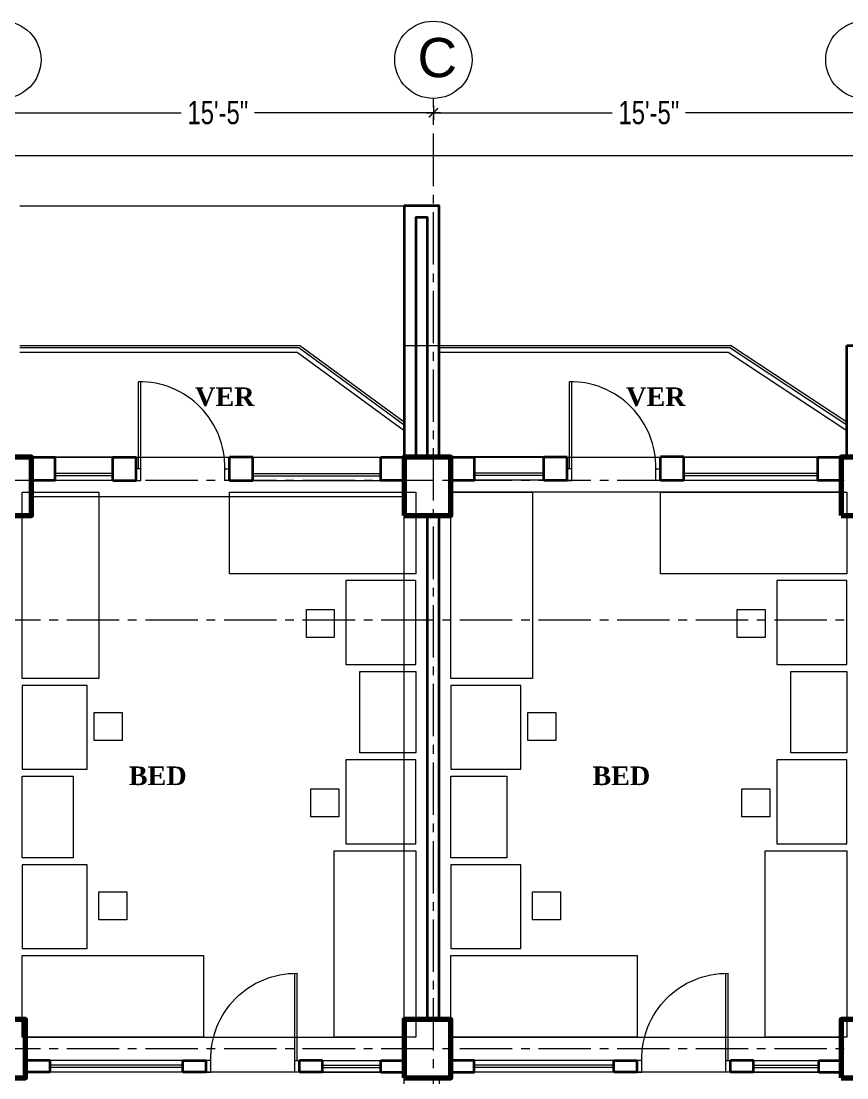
# Model space of a CAD drawing. Header units: feet. Extents: x 25261344 to 25389498, y 30010528 to 30074588.
# Drawn here: x 25380708.3 to 25381062.7, y 30072579.2 to 30073033 of the extents above; entities that cross this region are included whole.
import ezdxf

# ---------------------------------------------------------------- set-up
doc = ezdxf.new("R2010")
doc.units = ezdxf.units.FT
doc.header["$LTSCALE"] = 30
doc.header["$MEASUREMENT"] = 0
doc.header["$PDMODE"] = 32
doc.header["$PDSIZE"] = 15
doc.linetypes.add('CENTER2', pattern=[1.125, 0.75, -0.125, 0.125, -0.125])
doc.linetypes.add('DASHED', pattern=[0.75, 0.5, -0.25])
doc.layers.get('0').update_dxf_attribs({"lineweight": 5})
for name, color, linetype, lineweight in [('Column', 1, 'Continuous', 80), ('Dim-1', 7, 'Continuous', 9), ('Door', 32, 'Continuous', 5), ('Furnitures', 251, 'Continuous', 9), ('GRADE BEAM', 2, 'Continuous', 20), ('grid text', 252, 'CENTER2', 9), ('line 2', 7, 'Continuous', 13), ('rail', 224, 'Continuous', 9), ('TEXT', 7, 'Continuous', 18), ('WALL', 7, 'Continuous', 35), ('WIN', 142, 'Continuous', 20)]:
    doc.layers.add(name, color=color, linetype=linetype, lineweight=lineweight)
doc.styles.add('RomanS', font='swissl.ttf')
doc.styles.get("Standard").update_dxf_attribs({"font": 'timesbd.ttf'})
doc.styles.add('SWIS_LT', font='swisscl.ttf')
doc.dimstyles.new('dim-02', dxfattribs={"dimtxt": 8, "dimasz": 3, "dimexe": 3, "dimexo": 3, "dimgap": 2, "dimtad": 0, "dimdec": 0, "dimzin": 0, "dimdsep": 46, "dimlunit": 4, "dimtxsty": 'SWIS_LT', "dimblk": 'ARCHTICK', "dimcen": 2, "dimdle": 3, "dimclrd": 256, "dimclre": 256, "dimclrt": 256, "dimadec": 0, "dimazin": 0, "dimtfac": 1, "dimtdec": 0, "dimtix": 1, "dimtmove": 0, "dimatfit": 3, "dimfxl": 0, "dimfrac": 2, "dimtolj": 1, "dimtzin": 1, "dimlwd": -1, "dimarcsym": 0})

# ---------------------------------------------------------------- blocks, each defined once
blk = doc.blocks.new('FG')
at = {"layer": 'Door'}
for p, q in [((-2, -5), (-2, -42.39)), ((-1, -5), (-1, -42.39))]:
    blk.add_line(p, q, dxfattribs=at)
for points in [[(-40, 0), (-38, 0), (-38, -5), (-40, -5)], [(0, 0), (-2, 0), (-2, -5), (0, -5)]]:
    blk.add_lwpolyline(points, dxfattribs=at)
blk.add_arc((-1.44, -5.83), 36.57, 178.7054, 270.6905, dxfattribs=at)
blk = doc.blocks.new('_ArchTick')
at = {"color": 0, "linetype": 'ByBlock', "const_width": 0.15}
blk.add_lwpolyline([(-0.5, -0.5), (0.5, 0.5)], dxfattribs=at)
blk = doc.blocks.new('*D118')
for p, q in [((25359788.96, 30072993.65), (25359868.77, 30072993.65)), ((25359979.96, 30072993.65), (25359900.14, 30072993.65))]:
    blk.add_line(p, q)
at = {"lineweight": -2}
for p, q in [((25359791.96, 30072996.78), (25359791.96, 30072990.65)), ((25359976.96, 30072996.78), (25359976.96, 30072990.65))]:
    blk.add_line(p, q, dxfattribs=at)
at = {"layer": 'Defpoints', "color": 0}
for p in [(25359791.96, 30072999.78), (25359976.96, 30072999.78), (25359976.96, 30072993.65)]:
    blk.add_point(p, dxfattribs=at)
at = {"xscale": 4, "yscale": 4, "zscale": 4, "rotation": 180}
blk.add_blockref('_ArchTick', (25359791.96, 30072993.65), dxfattribs=at)
at = {"xscale": 4, "yscale": 4, "zscale": 4}
blk.add_blockref('_ArchTick', (25359976.96, 30072993.65), dxfattribs=at)
at = {"insert": (25359884.46, 30072993.65), "char_height": 10, "attachment_point": 5, "style": 'SWIS_LT'}
blk.add_mtext('\\A1;15\'-5"', dxfattribs=at)
blk = doc.blocks.new('*D119')
for p, q in [((25359973.96, 30072993.65), (25360053.77, 30072993.65)), ((25360164.96, 30072993.65), (25360085.14, 30072993.65))]:
    blk.add_line(p, q)
at = {"lineweight": -2}
for p, q in [((25359976.96, 30072996.78), (25359976.96, 30072990.65)), ((25360161.96, 30072996.78), (25360161.96, 30072990.65))]:
    blk.add_line(p, q, dxfattribs=at)
at = {"layer": 'Defpoints', "color": 0}
for p in [(25359976.96, 30072999.78), (25360161.96, 30072999.78), (25360161.96, 30072993.65)]:
    blk.add_point(p, dxfattribs=at)
at = {"xscale": 4, "yscale": 4, "zscale": 4, "rotation": 180}
blk.add_blockref('_ArchTick', (25359976.96, 30072993.65), dxfattribs=at)
at = {"xscale": 4, "yscale": 4, "zscale": 4}
blk.add_blockref('_ArchTick', (25360161.96, 30072993.65), dxfattribs=at)
at = {"insert": (25360069.46, 30072993.65), "char_height": 10, "attachment_point": 5, "style": 'SWIS_LT'}
blk.add_mtext('\\A1;15\'-5"', dxfattribs=at)
blk = doc.blocks.new('*D174')
at = {"layer": 'Defpoints', "color": 0}
for p in [(25381961.68, 30072975.34), (25380507.68, 30072893.7), (25381961.68, 30072785.7)]:
    blk.add_point(p, dxfattribs=at)
at = {"layer": 'Dim-1'}
for p, q in [((25380504.68, 30072975.34), (25381219.23, 30072975.34)), ((25381964.68, 30072975.34), (25381250.13, 30072975.34))]:
    blk.add_line(p, q, dxfattribs=at)
at = {"layer": 'Dim-1', "lineweight": -2}
for p, q in [((25380507.68, 30072965.34), (25380507.68, 30072978.34)), ((25381961.68, 30072965.34), (25381961.68, 30072978.34))]:
    blk.add_line(p, q, dxfattribs=at)
at = {"layer": 'Dim-1', "xscale": 3, "yscale": 3, "zscale": 3, "rotation": 180}
blk.add_blockref('_ArchTick', (25380507.68, 30072975.34), dxfattribs=at)
at = {"layer": 'Dim-1', "xscale": 3, "yscale": 3, "zscale": 3}
blk.add_blockref('_ArchTick', (25381961.68, 30072975.34), dxfattribs=at)
at = {"layer": 'Dim-1', "insert": (25381234.68, 30072975.34), "char_height": 8, "attachment_point": 5, "style": 'SWIS_LT'}
blk.add_mtext('\\A1;121\'-2"', dxfattribs=at)
blk = doc.blocks.new('*D175')
at = {"layer": 'Defpoints', "color": 0}
for p in [(25380692.68, 30072953.7), (25380465.12, 30072113.7), (25381432.68, 30072113.7)]:
    blk.add_point(p, dxfattribs=at)
at = {"layer": 'Dim-1'}
for p, q in [((25380465.12, 30072956.7), (25380465.12, 30072540.9)), ((25380465.12, 30072110.7), (25380465.12, 30072526.5))]:
    blk.add_line(p, q, dxfattribs=at)
at = {"layer": 'Dim-1', "lineweight": -2}
for p, q in [((25380475.12, 30072953.7), (25380462.12, 30072953.7)), ((25380475.12, 30072113.7), (25380462.12, 30072113.7))]:
    blk.add_line(p, q, dxfattribs=at)
at = {"layer": 'Dim-1', "xscale": 3, "yscale": 3, "zscale": 3}
for p, rotation in [((25380465.12, 30072953.7), 90), ((25380465.12, 30072113.7), 270)]:
    blk.add_blockref('_ArchTick', p, dxfattribs=dict(at, rotation=rotation))
at = {"layer": 'Dim-1', "insert": (25380465.12, 30072533.7), "char_height": 8, "attachment_point": 5, "rotation": 90, "style": 'SWIS_LT'}
blk.add_mtext("\\A1;70'", dxfattribs=at)
blk = doc.blocks.new('T B')
at = {"layer": 'GRADE BEAM'}
for points in [[(25352618.54, 30069446.57), (25352633.54, 30069446.57), (25352633.54, 30069398.57), (25352618.54, 30069398.57)], [(25352618.54, 30069398.57), (25352618.54, 30069381.57), (25352458.54, 30069381.57), (25352458.54, 30069398.57)], [(25352806.04, 30069398.57), (25352806.04, 30069383.57), (25352638.54, 30069383.57), (25352638.54, 30069398.57)], [(25352618.54, 30069373.57), (25352633.54, 30069373.57), (25352633.54, 30069157.07), (25352618.54, 30069157.07)], [(25352618.54, 30069149.57), (25352618.54, 30069134.57), (25352456.04, 30069134.57), (25352456.04, 30069149.57)], [(25352806.04, 30069149.57), (25352806.04, 30069134.57), (25352638.54, 30069134.57), (25352638.54, 30069149.57)], [(25352618.54, 30069132.07), (25352633.54, 30069132.07), (25352633.54, 30069041.07), (25352618.54, 30069041.07)]]:
    blk.add_lwpolyline(points, close=True, dxfattribs=at)
blk = doc.blocks.new('COL2')
at = {"layer": 'Column'}
for points in [[(165, -25), (185, -25), (185, 0), (165, 0)], [(345, -25), (365, -25), (365, 0), (345, 0)], [(532.5, -25), (552.5, -25), (552.5, 0), (532.5, 0)], [(162.5, -266.5), (182.5, -266.5), (182.5, -241.5), (162.5, -241.5)], [(345, -266.5), (365, -266.5), (365, -241.5), (345, -241.5)], [(532.5, -266.5), (552.5, -266.5), (552.5, -241.5), (532.5, -241.5)]]:
    blk.add_lwpolyline(points, close=True, dxfattribs=at)
at = {"layer": 'GRADE BEAM'}
blk.add_blockref('T B', (-25352273.54, -30069398.57), dxfattribs=at)
blk = doc.blocks.new('DGFGSDFG')
at = {"layer": 'grid text'}
for p, q in [((25359976.96, 30072118.41), (25359976.96, 30072999.78)), ((25361090.85, 30072835.7), (25359529.41, 30072835.7)), ((25361090.85, 30072775.7), (25359529.41, 30072775.7)), ((25361090.85, 30072591.7), (25359529.41, 30072591.7))]:
    blk.add_line(p, q, dxfattribs=at)
at = {"layer": 'grid text', "linetype": 'Continuous'}
for centre in [(25359791.96, 30073016.37), (25359976.96, 30073016.37), (25360161.96, 30073016.37)]:
    blk.add_circle(centre, 16.59, dxfattribs=at)
at = {"layer": 'grid text', "insert": (25359970.15, 30073025.74), "char_height": 16.842, "attachment_point": 1, "style": 'RomanS'}
blk.add_mtext_dynamic_manual_height_columns('{\\C256;C}', width=25.401, gutter_width=84.21, heights=[32.6], dxfattribs=at)
for base, p1, p2, picture, middle in [((25359976.96, 30072993.65), (25359791.96, 30072999.78), (25359976.96, 30072999.78), '*D118', (25359884.46, 30072993.65)), ((25360161.96, 30072993.65), (25359976.96, 30072999.78), (25360161.96, 30072999.78), '*D119', (25360069.46, 30072993.65))]:
    dim = blk.add_linear_dim(base=base, p1=p1, p2=p2, dimstyle='dim-02', override={"dimtxt": 10, "dimtmove": 1, "dimfxl": 10})
    dim.commit()
    dim.dimension.update_dxf_attribs({"geometry": picture, "text_midpoint": middle})

msp = doc.modelspace()

# ---------------------------------------------------------------- linework, layer by layer
at = {"layer": 'Furnitures'}
for points in [[(25380708.68, 30072750.7), (25380708.68, 30072830.7), (25380741.56, 30072830.7), (25380741.56, 30072750.7)], [(25380797.68, 30072830.7), (25380877.68, 30072830.7), (25380877.68, 30072795.7), (25380797.68, 30072795.7)], [(25380892.68, 30072750.7), (25380892.68, 30072830.7), (25380927.68, 30072830.7), (25380927.68, 30072750.7)], [(25380982.68, 30072830.7), (25381062.68, 30072830.7), (25381062.68, 30072795.7), (25380982.68, 30072795.7)], [(25380877.68, 30072792.7), (25380847.68, 30072792.7), (25380847.68, 30072756.7), (25380877.68, 30072756.7)], [(25381062.68, 30072792.7), (25381032.68, 30072792.7), (25381032.68, 30072756.7), (25381062.68, 30072756.7)], [(25380830.67, 30072780.31), (25380842.67, 30072780.31), (25380842.67, 30072768.31), (25380830.67, 30072768.31)], [(25381015.67, 30072780.31), (25381027.67, 30072780.31), (25381027.67, 30072768.31), (25381015.67, 30072768.31)], [(25380877.68, 30072718.7), (25380853.68, 30072718.7), (25380853.68, 30072753.7), (25380877.68, 30072753.7)], [(25381062.68, 30072718.7), (25381038.68, 30072718.7), (25381038.68, 30072753.7), (25381062.68, 30072753.7)], [(25380708.68, 30072711.7), (25380736.56, 30072711.7), (25380736.56, 30072747.7), (25380708.68, 30072747.7)], [(25380892.68, 30072711.7), (25380922.68, 30072711.7), (25380922.68, 30072747.7), (25380892.68, 30072747.7)], [(25380751.58, 30072724.08), (25380739.58, 30072724.08), (25380739.58, 30072736.08), (25380751.58, 30072736.08)], [(25380937.7, 30072724.08), (25380925.7, 30072724.08), (25380925.7, 30072736.08), (25380937.7, 30072736.08)], [(25380877.68, 30072715.7), (25380847.68, 30072715.7), (25380847.68, 30072679.7), (25380877.68, 30072679.7)], [(25381062.68, 30072715.7), (25381032.68, 30072715.7), (25381032.68, 30072679.7), (25381062.68, 30072679.7)], [(25380708.68, 30072708.7), (25380730.56, 30072708.7), (25380730.56, 30072673.7), (25380708.68, 30072673.7)], [(25380708.68, 30072708.7), (25380730.56, 30072708.7), (25380730.56, 30072673.7), (25380708.68, 30072673.7)], [(25380892.68, 30072708.7), (25380916.68, 30072708.7), (25380916.68, 30072673.7), (25380892.68, 30072673.7)], [(25380892.68, 30072708.7), (25380916.68, 30072708.7), (25380916.68, 30072673.7), (25380892.68, 30072673.7)], [(25380832.66, 30072703.31), (25380844.66, 30072703.31), (25380844.66, 30072691.31), (25380832.66, 30072691.31)], [(25381017.66, 30072703.31), (25381029.66, 30072703.31), (25381029.66, 30072691.31), (25381017.66, 30072691.31)], [(25380877.68, 30072676.7), (25380877.68, 30072596.7), (25380842.68, 30072596.7), (25380842.68, 30072676.7)], [(25381062.68, 30072676.7), (25381062.68, 30072596.7), (25381027.68, 30072596.7), (25381027.68, 30072676.7)], [(25380708.68, 30072634.7), (25380736.56, 30072634.7), (25380736.56, 30072670.7), (25380708.68, 30072670.7)], [(25380892.68, 30072634.7), (25380922.68, 30072634.7), (25380922.68, 30072670.7), (25380892.68, 30072670.7)], [(25380753.57, 30072647.08), (25380741.57, 30072647.08), (25380741.57, 30072659.08), (25380753.57, 30072659.08)], [(25380939.7, 30072647.08), (25380927.7, 30072647.08), (25380927.7, 30072659.08), (25380939.7, 30072659.08)], [(25380786.56, 30072596.7), (25380708.68, 30072596.7), (25380708.68, 30072631.7), (25380786.56, 30072631.7)], [(25380972.68, 30072596.7), (25380892.68, 30072596.7), (25380892.68, 30072631.7), (25380972.68, 30072631.7)]]:
    msp.add_lwpolyline(points, close=True, dxfattribs=at)
at = {"layer": 'line 2', "linetype": 'DASHED', "ltscale": 20}
msp.add_line((25380707.68, 30072953.7), (25380872.68, 30072953.7), dxfattribs=at)
at = {"layer": 'line 2'}
for p, q in [((25380707.68, 30072893.7), (25380827.68, 30072893.7)), ((25380872.68, 30072860.7), (25380827.68, 30072893.7)), ((25380887.68, 30072893.7), (25381012.68, 30072893.7)), ((25381062.68, 30072860.7), (25381012.68, 30072893.7))]:
    msp.add_line(p, q, dxfattribs=at)
at = {"layer": 'rail'}
for p, q in [((25380827.38, 30072892.7), (25380707.68, 30072892.7)), ((25380826.78, 30072890.7), (25380707.68, 30072890.7)), ((25380872.68, 30072857.1), (25380826.78, 30072890.7)), ((25380872.68, 30072859.5), (25380827.38, 30072892.7)), ((25381012.38, 30072892.7), (25380887.68, 30072892.7)), ((25381011.78, 30072890.7), (25380887.68, 30072890.7)), ((25381062.68, 30072857.1), (25381011.78, 30072890.7)), ((25381062.68, 30072859.5), (25381012.38, 30072892.7))]:
    msp.add_line(p, q, dxfattribs=at)
at = {"layer": 'WALL', "ltscale": 10}
for p, q in [((25381062.68, 30072845.7), (25381062.68, 30072893.7)), ((25381062.68, 30072893.7), (25381077.68, 30072893.7)), ((25380747.68, 30072845.7), (25380757.68, 30072845.7)), ((25380797.68, 30072835.7), (25380797.68, 30072845.7)), ((25380807.68, 30072845.7), (25380797.68, 30072845.7)), ((25380807.68, 30072835.7), (25380807.68, 30072845.7)), ((25380932.68, 30072845.82), (25380942.68, 30072845.82)), ((25380982.68, 30072835.82), (25380982.68, 30072845.82)), ((25380992.68, 30072845.82), (25380982.68, 30072845.82)), ((25380992.68, 30072835.82), (25380992.68, 30072845.82)), ((25380747.68, 30072835.7), (25380757.68, 30072835.7)), ((25380797.68, 30072835.7), (25380807.68, 30072835.7)), ((25380932.68, 30072835.82), (25380942.68, 30072835.82)), ((25380982.68, 30072835.82), (25380992.68, 30072835.82)), ((25380882.68, 30072604.2), (25380882.68, 30072820.7)), ((25380887.68, 30072604.2), (25380887.68, 30072820.7)), ((25380720.68, 30072586.7), (25380710.18, 30072586.7)), ((25380720.68, 30072581.7), (25380720.68, 30072586.7)), ((25380777.68, 30072581.7), (25380777.68, 30072586.7)), ((25380777.68, 30072586.7), (25380787.68, 30072586.7)), ((25380787.68, 30072581.7), (25380787.68, 30072586.7)), ((25380837.68, 30072586.7), (25380827.68, 30072586.7)), ((25380862.68, 30072586.7), (25380872.68, 30072586.7)), ((25380962.68, 30072581.7), (25380962.68, 30072586.7)), ((25380962.68, 30072586.7), (25380972.68, 30072586.7)), ((25380972.68, 30072581.7), (25380972.68, 30072586.7)), ((25381022.68, 30072586.7), (25381012.68, 30072586.7)), ((25381050.68, 30072586.7), (25381060.18, 30072586.7)), ((25380720.68, 30072581.7), (25380710.18, 30072581.7)), ((25380787.68, 30072581.7), (25380777.68, 30072581.7)), ((25380837.68, 30072581.7), (25380827.68, 30072581.7)), ((25380862.68, 30072581.7), (25380872.68, 30072581.7)), ((25380972.68, 30072581.7), (25380962.68, 30072581.7)), ((25381022.68, 30072581.7), (25381012.68, 30072581.7)), ((25381050.68, 30072581.7), (25381060.18, 30072581.7))]:
    msp.add_line(p, q, dxfattribs=at)
for points in [[(25380887.68, 30072845.7), (25380887.68, 30072953.7), (25380872.68, 30072953.7), (25380872.68, 30072845.7)], [(25380882.68, 30072845.7), (25380882.68, 30072948.7), (25380877.68, 30072948.7), (25380877.68, 30072845.7)], [(25380747.68, 30072835.7), (25380747.68, 30072845.7)], [(25380757.68, 30072835.7), (25380757.68, 30072845.7)], [(25380932.68, 30072835.82), (25380932.68, 30072845.82)], [(25380942.68, 30072835.82), (25380942.68, 30072845.82)], [(25380827.68, 30072581.7), (25380827.68, 30072586.7)], [(25380837.68, 30072581.7), (25380837.68, 30072586.7)], [(25380862.68, 30072581.7), (25380862.68, 30072586.7)], [(25380892.68, 30072581.7), (25380902.68, 30072581.7), (25380902.68, 30072586.7), (25380892.68, 30072586.7)], [(25381012.68, 30072581.7), (25381012.68, 30072586.7)], [(25381022.68, 30072581.7), (25381022.68, 30072586.7)], [(25381050.68, 30072581.7), (25381050.68, 30072586.7)]]:
    msp.add_lwpolyline(points, dxfattribs=at)
for points in [[(25380712.68, 30072845.7), (25380722.68, 30072845.7), (25380722.68, 30072835.7), (25380712.68, 30072835.7)], [(25380862.68, 30072845.7), (25380872.68, 30072845.7), (25380872.68, 30072835.7), (25380862.68, 30072835.7)], [(25380892.68, 30072845.7), (25380902.68, 30072845.7), (25380902.68, 30072835.7), (25380892.68, 30072835.7)], [(25381050.18, 30072845.7), (25381060.18, 30072845.7), (25381060.18, 30072835.7), (25381050.18, 30072835.7)]]:
    msp.add_lwpolyline(points, close=True, dxfattribs=at)
at = {"layer": 'WIN'}
for p, q in [((25380747.68, 30072845.7), (25380717.68, 30072845.7)), ((25380807.68, 30072845.7), (25380867.68, 30072845.7)), ((25380932.68, 30072845.82), (25380902.68, 30072845.82)), ((25380992.68, 30072845.82), (25381052.68, 30072845.82)), ((25380747.68, 30072838.7), (25380722.68, 30072838.7)), ((25380807.68, 30072838.7), (25380862.68, 30072838.7)), ((25380932.68, 30072838.82), (25380902.68, 30072838.82)), ((25380992.68, 30072838.82), (25381050.18, 30072838.82)), ((25380747.68, 30072835.7), (25380717.68, 30072835.7)), ((25380747.68, 30072837.7), (25380722.68, 30072837.7)), ((25380807.68, 30072837.7), (25380862.68, 30072837.7)), ((25380807.68, 30072835.7), (25380867.68, 30072835.7)), ((25380932.68, 30072837.82), (25380902.68, 30072837.82)), ((25380932.68, 30072835.82), (25380902.68, 30072835.82)), ((25380992.68, 30072837.82), (25381050.18, 30072837.82)), ((25380992.68, 30072835.82), (25381052.68, 30072835.82)), ((25380777.68, 30072586.7), (25380720.68, 30072586.7)), ((25380777.68, 30072584.7), (25380720.68, 30072584.7)), ((25380837.68, 30072586.7), (25380862.68, 30072586.7)), ((25380837.68, 30072584.7), (25380862.68, 30072584.7)), ((25380962.68, 30072586.7), (25380902.68, 30072586.7)), ((25380962.68, 30072584.7), (25380902.68, 30072584.7)), ((25381022.68, 30072586.7), (25381050.68, 30072586.7)), ((25381022.68, 30072584.7), (25381050.68, 30072584.7)), ((25380777.68, 30072583.7), (25380720.68, 30072583.7)), ((25380777.68, 30072581.7), (25380720.68, 30072581.7)), ((25380837.68, 30072583.7), (25380862.68, 30072583.7)), ((25380837.68, 30072581.7), (25380862.68, 30072581.7)), ((25380962.68, 30072583.7), (25380902.68, 30072583.7)), ((25380962.68, 30072581.7), (25380902.68, 30072581.7)), ((25381022.68, 30072583.7), (25381050.68, 30072583.7)), ((25381022.68, 30072581.7), (25381050.68, 30072581.7))]:
    msp.add_line(p, q, dxfattribs=at)

# ---------------------------------------------------------------- block references
msp.add_blockref('DGFGSDFG', (20908.23, 0))
at = {"layer": 'Dim-1'}
msp.add_blockref('COL2', (25380527.68, 30072845.7), dxfattribs=at)
at = {"layer": 'Door', "color": 2, "rotation": 180}
for p in [(25380757.68, 30072835.7), (25380942.68, 30072835.7)]:
    msp.add_blockref('FG', p, dxfattribs=at)
at = {"layer": 'Door', "color": 2, "xscale": -1, "rotation": 180}
for p in [(25380827.68, 30072581.7), (25381012.68, 30072581.7)]:
    msp.add_blockref('FG', p, dxfattribs=at)

# ---------------------------------------------------------------- texts
at = {"layer": 'TEXT', "ltscale": 10, "char_height": 8, "width": 179.7812, "attachment_point": 7}
for s, insert in [('VER', (25380782.92, 30072867.49)), ('VER', (25380967.92, 30072867.49)), ('BED', (25380754.45, 30072704.87)), ('BED', (25380953.45, 30072704.87))]:
    msp.add_mtext(s, dxfattribs=dict(at, insert=insert))

# ---------------------------------------------------------------- dimensions: what is measured, and where the dimension line sits
at = {"layer": 'Dim-1'}
dim = msp.add_linear_dim(base=(25381961.68, 30072975.34), p1=(25380507.68, 30072893.7), p2=(25381961.68, 30072785.7), dimstyle='dim-02', override={"dimtxt": 8, "dimfxl": 10}, dxfattribs=at)
dim.commit()
dim.dimension.update_dxf_attribs({"geometry": '*D174', "text_midpoint": (25381234.68, 30072975.34)})
dim = msp.add_linear_dim(base=(25380465.12, 30072113.7), p1=(25380692.68, 30072953.7), p2=(25381432.68, 30072113.7), angle=90, dimstyle='dim-02', override={"dimtxt": 8, "dimfxl": 10}, dxfattribs=at)
dim.commit()
dim.dimension.update_dxf_attribs({"geometry": '*D175', "text_midpoint": (25380465.12, 30072533.7)})

doc.saveas('drawing.dxf')
